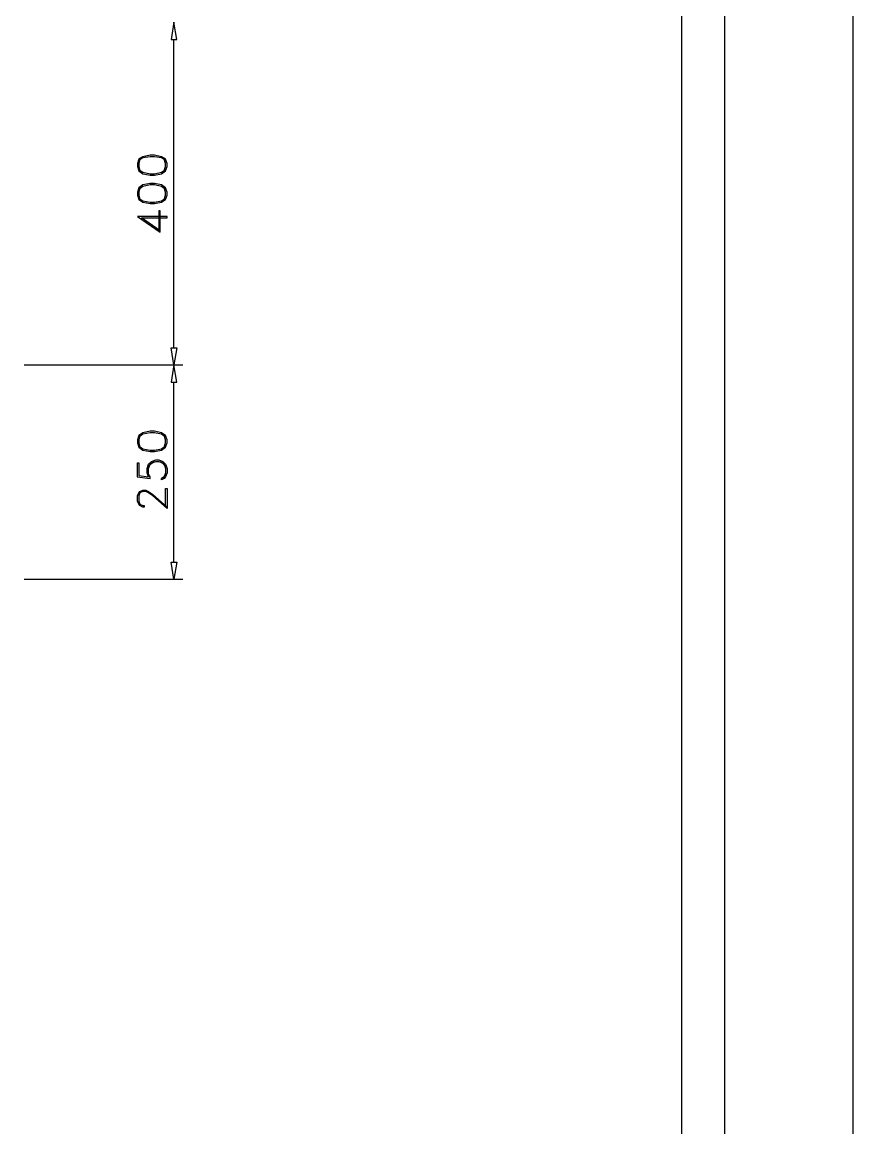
# Model space of a CAD drawing. Header units: millimetres. Extents: x -23396 to 106750, y 116 to 66281.
# Drawn here: x 101903 to 106750, y 54742 to 61195 of the extents above; entities that cross this region are included whole.
import ezdxf

# ---------------------------------------------------------------- set-up
doc = ezdxf.new("R2010")
doc.units = ezdxf.units.MM

# ---------------------------------------------------------------- blocks, each defined once
blk = doc.blocks.new('upn st')
at = {"color": 0}
for p, q in [((8799.558, -200), (8799.558, -6199.87)), ((8207.358, -941.22), (8203.968, -961.54)), ((8210.738, -961.54), (8207.358, -941.22)), ((8210.738, -961.54), (8207.358, -941.22)), ((8203.968, -961.54), (8210.738, -961.54)), ((8203.968, -961.54), (8210.738, -961.54)), ((8207.358, -1321.38), (8207.358, -961.54)), ((8179.418, -1096.59), (8170.948, -1098.28)), ((8184.498, -1096.59), (8179.418, -1096.59)), ((8192.958, -1098.28), (8184.498, -1096.59)), ((8166.288, -1101.28), (8164.598, -1106.32)), ((8164.598, -1106.32), (8164.598, -1109.75)), ((8164.598, -1109.75), (8166.288, -1114.83)), ((8170.948, -1098.28), (8166.288, -1101.28)), ((8170.948, -1099.52), (8166.288, -1102.9)), ((8167.558, -1101.28), (8166.288, -1106.32)), ((8166.288, -1106.32), (8166.288, -1109.71)), ((8166.288, -1109.71), (8167.558, -1114.83)), ((8179.418, -1098.25), (8170.948, -1099.52)), ((8184.498, -1098.25), (8179.418, -1098.25)), ((8192.958, -1099.52), (8184.498, -1098.25)), ((8197.618, -1101.28), (8192.958, -1098.28)), ((8197.618, -1102.9), (8192.958, -1099.52)), ((8197.618, -1106.32), (8195.958, -1101.24)), ((8195.958, -1114.79), (8197.618, -1109.71)), ((8199.308, -1106.32), (8197.618, -1101.28)), ((8197.618, -1109.71), (8197.618, -1106.32)), ((8197.618, -1114.83), (8199.308, -1109.75)), ((8199.308, -1109.75), (8199.308, -1106.32)), ((8166.288, -1113.13), (8170.948, -1116.45)), ((8166.288, -1114.83), (8170.948, -1118.18)), ((8170.948, -1116.45), (8179.418, -1118.18)), ((8170.948, -1118.18), (8179.418, -1119.87)), ((8179.418, -1118.18), (8184.498, -1118.18)), ((8179.418, -1119.87), (8184.498, -1119.87)), ((8184.498, -1118.18), (8192.958, -1116.45)), ((8184.498, -1119.87), (8192.958, -1118.18)), ((8192.958, -1116.45), (8197.618, -1113.13)), ((8192.958, -1118.18), (8197.618, -1114.83)), ((8166.288, -1134.69), (8164.598, -1139.77)), ((8170.948, -1131.3), (8166.288, -1134.69)), ((8170.948, -1132.99), (8166.288, -1136.38)), ((8167.558, -1134.69), (8166.288, -1139.77)), ((8179.418, -1129.64), (8170.948, -1131.3)), ((8179.418, -1131.27), (8170.948, -1132.99)), ((8184.498, -1129.64), (8179.418, -1129.64)), ((8184.498, -1131.27), (8179.418, -1131.27)), ((8192.958, -1131.3), (8184.498, -1129.64)), ((8192.958, -1132.99), (8184.498, -1131.27)), ((8197.618, -1134.69), (8192.958, -1131.3)), ((8197.618, -1136.38), (8192.958, -1132.99)), ((8197.618, -1139.73), (8195.958, -1134.65)), ((8199.308, -1139.77), (8197.618, -1134.69)), ((8164.598, -1139.77), (8164.598, -1143.19)), ((8164.598, -1143.19), (8166.288, -1148.27)), ((8166.288, -1139.77), (8166.288, -1143.19)), ((8166.288, -1143.19), (8167.558, -1148.23)), ((8166.288, -1146.54), (8170.948, -1149.93)), ((8166.288, -1148.27), (8170.948, -1151.2)), ((8192.958, -1149.93), (8197.618, -1146.54)), ((8192.958, -1151.2), (8197.618, -1148.27)), ((8195.958, -1148.2), (8197.618, -1143.15)), ((8197.618, -1143.15), (8197.618, -1139.73)), ((8197.618, -1148.27), (8199.308, -1143.19)), ((8199.308, -1143.19), (8199.308, -1139.77)), ((8170.948, -1149.93), (8179.418, -1151.2)), ((8170.948, -1151.2), (8179.418, -1152.93)), ((8179.418, -1151.2), (8184.498, -1151.2)), ((8179.418, -1152.93), (8184.498, -1152.93)), ((8184.498, -1151.2), (8192.958, -1149.93)), ((8184.498, -1152.93), (8192.958, -1151.2)), ((8191.228, -1161.36), (8189.578, -1161.36)), ((8189.578, -1161.36), (8189.578, -1184.64)), ((8191.228, -1186.37), (8191.228, -1161.36)), ((8199.308, -1168.13), (8164.598, -1168.13)), ((8164.598, -1168.13), (8191.228, -1186.37)), ((8191.228, -1184.64), (8169.258, -1169.82)), ((8169.258, -1169.82), (8199.308, -1169.82)), ((8199.308, -1169.82), (8199.308, -1168.13)), ((8203.968, -1321.38), (8210.738, -1321.38)), ((8203.968, -1321.38), (8210.738, -1321.38)), ((8207.358, -1341.27), (8203.968, -1321.38)), ((8210.738, -1321.38), (8207.358, -1341.27)), ((8210.738, -1321.38), (8207.358, -1341.27)), ((8032.548, -1341.27), (8217.518, -1341.27)), ((8032.548, -1341.27), (8217.518, -1341.27)), ((8207.358, -1341.27), (8203.968, -1361.59)), ((8210.738, -1361.59), (8207.358, -1341.27)), ((8210.738, -1361.59), (8207.358, -1341.27)), ((8203.968, -1361.59), (8210.738, -1361.59)), ((8203.968, -1361.59), (8210.738, -1361.59)), ((8207.358, -1571.57), (8207.358, -1361.59)), ((8179.418, -1418.74), (8170.948, -1420.44)), ((8184.498, -1418.74), (8179.418, -1418.74)), ((8192.958, -1420.44), (8184.498, -1418.74)), ((8166.288, -1423.82), (8164.598, -1428.9)), ((8164.598, -1428.9), (8164.598, -1432.29)), ((8164.598, -1432.29), (8166.288, -1437.37)), ((8170.948, -1420.44), (8166.288, -1423.82)), ((8170.948, -1422.13), (8166.288, -1425.52)), ((8167.558, -1423.82), (8166.288, -1428.9)), ((8166.288, -1428.9), (8166.288, -1432.29)), ((8166.288, -1432.29), (8167.558, -1437.37)), ((8179.418, -1420.44), (8170.948, -1422.13)), ((8184.498, -1420.44), (8179.418, -1420.44)), ((8192.958, -1422.13), (8184.498, -1420.44)), ((8197.618, -1423.82), (8192.958, -1420.44)), ((8197.618, -1425.52), (8192.958, -1422.13)), ((8197.618, -1428.9), (8195.958, -1423.82)), ((8195.958, -1437.37), (8197.618, -1432.29)), ((8199.308, -1428.9), (8197.618, -1423.82)), ((8197.618, -1432.29), (8197.618, -1428.9)), ((8197.618, -1437.37), (8199.308, -1432.29)), ((8199.308, -1432.29), (8199.308, -1428.9)), ((8166.288, -1435.68), (8170.948, -1439.06)), ((8166.288, -1437.37), (8170.948, -1440.76)), ((8170.948, -1439.06), (8179.418, -1440.76)), ((8170.948, -1440.76), (8179.418, -1442.45)), ((8179.418, -1440.76), (8184.498, -1440.76)), ((8179.418, -1442.45), (8184.498, -1442.45)), ((8184.498, -1440.76), (8192.958, -1439.06)), ((8184.498, -1442.45), (8192.958, -1440.76)), ((8192.958, -1439.06), (8197.618, -1435.68)), ((8192.958, -1440.76), (8197.618, -1437.37)), ((8164.598, -1472.08), (8164.598, -1455.57)), ((8164.598, -1455.57), (8166.288, -1455.57)), ((8166.288, -1455.57), (8166.288, -1470.39)), ((8175.988, -1462.35), (8177.688, -1457.27)), ((8177.688, -1457.27), (8181.068, -1453.88)), ((8177.758, -1460.65), (8181.138, -1455.57)), ((8177.758, -1462.35), (8179.448, -1457.27)), ((8179.448, -1457.27), (8184.528, -1453.88)), ((8181.068, -1453.88), (8186.148, -1452.19)), ((8181.138, -1455.57), (8186.218, -1453.88)), ((8186.148, -1452.19), (8189.578, -1452.19)), ((8186.218, -1453.88), (8189.578, -1453.88)), ((8189.578, -1452.19), (8194.228, -1453.88)), ((8189.578, -1453.88), (8194.228, -1455.57)), ((8191.298, -1453.88), (8195.958, -1457.27)), ((8194.228, -1453.88), (8197.618, -1457.27)), ((8194.228, -1455.57), (8197.618, -1460.65)), ((8195.958, -1457.27), (8197.618, -1462.35)), ((8197.618, -1457.27), (8199.308, -1462.35)), ((8166.288, -1470.39), (8177.688, -1472.08)), ((8175.988, -1467.43), (8175.988, -1462.35)), ((8177.688, -1472.08), (8175.988, -1467.43)), ((8177.758, -1468.66), (8177.758, -1462.35)), ((8179.448, -1472.08), (8177.758, -1468.66)), ((8197.618, -1468.7), (8194.228, -1473.78)), ((8197.618, -1467.43), (8195.958, -1472.08)), ((8197.618, -1462.35), (8197.618, -1467.43)), ((8199.308, -1467.43), (8197.618, -1472.08)), ((8199.308, -1462.35), (8199.308, -1467.43)), ((8164.558, -1472.08), (8179.418, -1473.78)), ((8179.448, -1473.78), (8179.448, -1472.08)), ((8195.958, -1472.08), (8192.958, -1473.78)), ((8195.888, -1473.78), (8192.958, -1475.47)), ((8192.958, -1475.47), (8192.958, -1473.78)), ((8197.618, -1472.08), (8195.888, -1473.78)), ((8164.598, -1494.1), (8166.288, -1490.71)), ((8164.598, -1500.45), (8164.598, -1494.1)), ((8166.288, -1490.71), (8167.528, -1489.02)), ((8167.528, -1490.71), (8166.288, -1494.1)), ((8166.288, -1494.1), (8166.288, -1500.45)), ((8167.528, -1489.02), (8170.948, -1487.32)), ((8170.948, -1489.02), (8167.528, -1490.71)), ((8170.948, -1487.32), (8174.338, -1487.32)), ((8174.338, -1489.02), (8170.948, -1489.02)), ((8174.338, -1487.32), (8177.688, -1489.02)), ((8177.688, -1490.71), (8174.338, -1489.02)), ((8177.688, -1489.02), (8182.798, -1492.4)), ((8182.798, -1494.1), (8177.688, -1490.71)), ((8182.798, -1492.4), (8199.308, -1507.22)), ((8199.308, -1508.91), (8182.798, -1494.1)), ((8197.618, -1507.22), (8197.618, -1485.63)), ((8197.618, -1485.63), (8199.308, -1485.63)), ((8199.308, -1485.63), (8199.308, -1508.91)), ((8166.288, -1503.83), (8164.598, -1500.45)), ((8166.288, -1500.45), (8167.528, -1503.83)), ((8167.528, -1505.53), (8166.288, -1503.83)), ((8167.528, -1503.83), (8170.948, -1505.53)), ((8170.948, -1507.22), (8167.528, -1505.53)), ((8170.948, -1505.53), (8172.608, -1505.53)), ((8172.608, -1507.22), (8170.948, -1507.22)), ((8172.608, -1505.53), (8172.608, -1507.22)), ((8203.968, -1571.57), (8210.738, -1571.57)), ((8203.968, -1571.57), (8210.738, -1571.57)), ((8207.358, -1591.46), (8203.968, -1571.57)), ((8210.738, -1571.57), (8207.358, -1591.46)), ((8210.738, -1571.57), (8207.358, -1591.46)), ((8032.548, -1591.46), (8217.518, -1591.46))]:
    blk.add_line(p, q, dxfattribs=at)
at = {"linetype": 'Continuous'}
for points in [[(0, 0), (8999.558, 0), (8999.558, -6399.87), (0, -6399.87)], [(150, -150), (8849.558, -150), (8849.558, -6249.87), (150, -6249.87)], [(200, -200), (8799.558, -200), (8799.558, -6199.87), (200, -6199.87)]]:
    blk.add_lwpolyline(points, close=True, dxfattribs=at)

msp = doc.modelspace()

# ---------------------------------------------------------------- block references
at = {"xscale": 5, "yscale": 5, "zscale": 5}
msp.add_blockref('upn st', (61752.657, 65900.837), dxfattribs=at)

doc.saveas('drawing.dxf')
